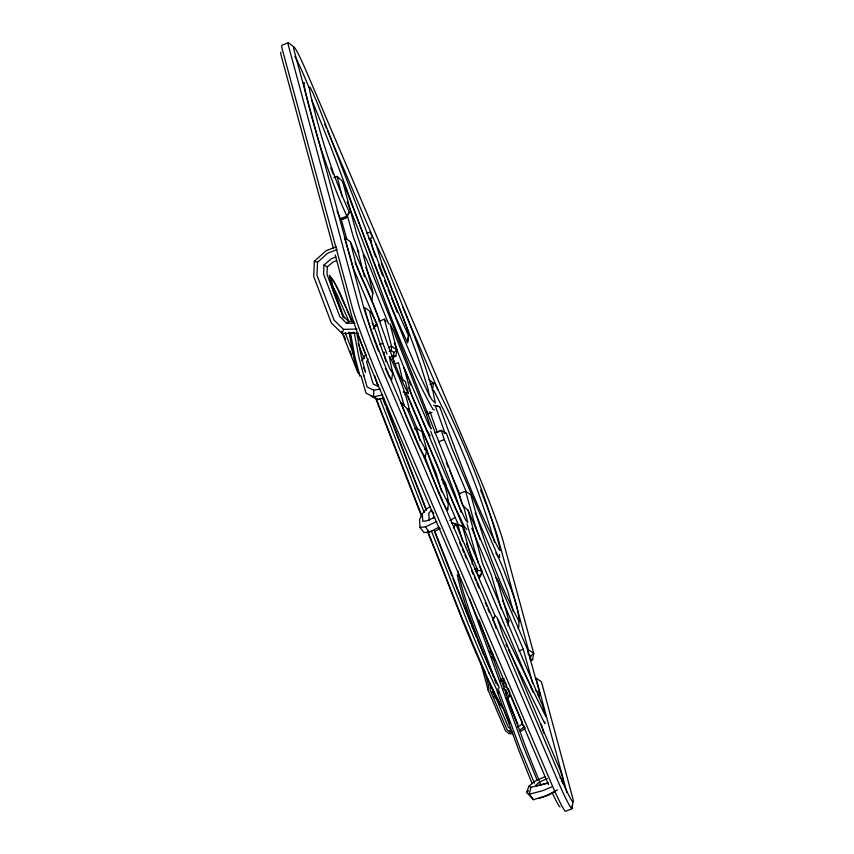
<?xml version="1.0" encoding="UTF-8"?>
<svg xmlns="http://www.w3.org/2000/svg" width="854" height="854" viewBox="0 0 854 854"><rect width="100%" height="100%" fill="white"/><g stroke="black" fill="none" stroke-linecap="round" stroke-linejoin="round"><path stroke-width="1.28" d="M462.59 505.483L468.045 510.18L482.478 563.298L542.471 705.329L545.877 716.645L496.686 616.769L503.241 635.888L560.438 770.778L563.245 779.905L562.583 783.662M363.58 374.799L367.135 386.947L373.774 390.246L373.614 396.843L377.66 399.362L383.852 397.985M336.647 260.598L333.241 261.9L327.285 266.822L327.007 274.54L342.945 315.873L348.656 321.446L353.802 321.382M336.433 246.71L326.1 250.745L314.379 261.217L313.728 276.504L331.341 322.929L342.166 333.551L358.136 333.145M335.921 256.99L331.128 258.858L323.986 265.071L323.591 274.241L339.849 316.61L346.713 323.346L354.944 323.175M337.138 249.517L327.552 253.286L317.549 262.295L316.962 275.244L334.063 320.111L343.511 329.377L356.993 329.036M482.894 495.854A52.606 2.882 68.4 0 1 497.263 535.543L528.38 649.755L528.178 654.175L530.857 656.011L530.302 659.139L532.618 659.683L533.729 653.438L502.504 538.831A58.702 3.224 68.4 0 0 479.66 477.685L305.508 69.387A58.702 3.224 68.4 0 0 293.936 49.852L364.423 310.055A58.702 3.224 68.4 0 0 387.268 371.202L561.42 779.51A58.702 3.224 68.4 0 0 572.991 799.034L541.404 681.748L536.045 678.033L566.832 792.352M391.292 356.524L393.448 355.67L393.993 352.531L391.313 350.674L391.527 346.265L384.396 319.182L379.016 321.317M505.942 690.053L505.781 692.583L506.71 694.761L507.062 692.69L505.942 690.053L503.284 688.602M512.795 733.778A16.439 14.742 -15.2 0 1 509.005 733.586L505.376 730.554L488.189 690.267L488.552 685.655L484.41 670.369M490.345 686.296L490.057 689.925L506.956 729.529L509.806 731.921A14.23 12.767 -15.2 0 0 512.453 732.081M517.673 727.074L521.879 724.267L522.082 721.726L510.681 695.017M506.796 698.604L508.738 697.088L508.931 694.878M363.526 358.691L363.836 356.417L366.099 355.018L356.908 332.537M392.552 357.538L395.786 356.267L396.886 349.991L389.958 323.741L393.683 331.235L425.932 413.144L431.163 428.932L428.665 424.801L403.91 367.316L411.265 394.356L457.456 502.846L465.633 519.99L467.811 522.584L464.341 508.952L448.617 466.583L370.721 269.031L366.473 259.413L364.06 254.972L363.345 255.175L372.878 292.057L371.885 300.918L355.061 262.21M406.664 417.884L401.028 402.522L409.621 411.222C406.013 392.37 398.092 374.191 390.011 356.769L389.275 356.524L392.648 372.963L391.666 379.87L388.762 375.867L385.346 368.287M442.874 502.387L446.428 509.208L447.645 510.062C450.346 495.523 442.66 481.421 438.113 467.896L406.162 392.883L403.227 391.943M434.782 432.882L441.24 430.331L446.428 433.458L451.499 447.24L504.073 570.621C510.222 588.993 520.908 608.091 518.634 627.861L518.068 628.352M573.002 801.799L572.009 808.749L565.551 811.3A64.787 3.555 68.4 0 1 552.762 786.694L377.927 376.817A64.797 3.555 68.4 0 1 352.713 309.319L282.012 48.294A64.797 3.555 68.4 0 1 281.991 45.251L288.449 42.7L293.915 47.098M311.464 99.224L319.663 119.229C350.193 193.143 373.219 270.366 407.518 342.689L408.746 334.245L406.92 327.968L381.503 262.082L375.899 243.87L385.869 264.377L406.963 316.727A109.611 6.01 68.4 0 1 425.666 367.978L433.021 391.345L435.294 403.035L431.921 399.779L428.452 393.609L418.033 371.575A105.021 5.764 68.4 0 1 391.591 307.696L344.493 185.233L342.7 181.528L337.084 176.362L333.861 177.632M408.746 334.245L407.518 342.689M497.06 581.403L497.402 579.097L495.598 577.646M472.081 564.152L472.518 561.644L462.388 526.128L455.929 524.356L462.388 526.128M539.109 696.992L539.771 693.234L527.623 649.851L497.402 579.097M507.959 625.726L508.845 620.741L498.074 582.492L488.018 556.627L468.045 510.18M509.806 731.921L510.361 728.825L508.365 727.149L494.381 694.366M407.155 408.65L419.848 439.255L426.477 450.859L425.26 457.509L419.741 448.414M443.098 483.77L443.632 481.197L441.571 479.649M548.108 782.83L531.007 787.335L529.299 794.231L533.515 799.696L545.706 795.896L557.523 789.886M497.807 699.447L495.726 698.316L493.954 694.174L494.615 691.953M506.23 695.519L507.062 692.69M508.738 697.088L510.041 692.658M342.166 333.551L343.511 329.377M500.818 704.497L500.615 705.105C472.166 651.047 452.545 592.857 429.402 536.472L427.47 531.519M502.803 707.71L502.579 708.35L494.712 693.523L485.424 673.486M544.969 776.638L534.54 781.431L528.989 786.171L526.598 792.373L533.515 799.696M475.443 571.027L477.599 570.173L482.158 571.475L479.137 577.752L480.556 576.172L482.158 571.475L446.493 487.196L445.521 483.396L443.632 481.197M361.861 360.666L363.836 356.417M368.085 358.829L366.601 362.011L373.134 383.98L377.874 386.296M430.352 506.497L426.167 509.091L422.314 513.862L419.592 519.456L419.965 527.377L423.926 532.501L429.391 532.277L439.041 527.121M337.02 210.821L340.372 218.688L342.7 219.264L345.934 217.983L349.371 212.294C332.259 174.59 320.186 134.953 310.546 94.741L309.18 87.257L310.045 87.247L312.799 92.595L317.293 103.024L394.324 303.864L408.532 335.665M349.371 212.294L345.934 217.983M492.929 619.748L495.096 615.98L455.908 524.11L451.979 522.808M371.586 332.419L364.509 307.984L365.95 308.294L371.319 312.607L376.742 324.061L373.241 328.95M453.367 527.953L455.908 524.11L451.617 522.894M492.566 619.833L495.096 615.98M404.881 394.794L406.162 392.883L404.006 392.274M432.572 518.506L434.387 516.563M346.713 323.346L348.656 321.446M363.857 375.92L358.936 357.506L354.132 332.206L350.492 333.007L349.403 334.042L353.684 357.143L357.89 372.867L341.632 331.448M376.742 324.061L373.774 326.847L372.109 322.823M506.934 622.47L508.845 620.741L505.643 618.531M530.857 656.011L533.729 653.438L528.38 649.755M537.849 694.942L539.771 693.234L535.49 690.267M561.324 781.613L563.245 779.905L560.032 777.684M393.993 352.531L396.886 349.991L391.527 346.265L388.292 347.546M519.616 621.007L519.115 621.445C498.085 581.51 482.318 538.575 470.917 494.882L465.569 491.21L459.11 493.761L461.907 503.999M547.361 778.464L539.354 782.168L535.714 785.264L536.942 785.904L547.958 783.139M528.615 790.729L526.598 792.373L529.299 794.231L542.802 790.655L551.897 786.812M449.973 520.566L454.371 517.855M434.825 531.423L440.28 528.338M554.972 791.658L547.969 795.384L539.45 798.266M500.732 681.161L504.746 680.606A14.23 12.767 -15.2 0 0 500.764 680.542M419.965 527.377L425.409 526.918L436.682 521.506M434.611 517.428L426.979 520.791L422.805 521.292L422.314 513.862M340.372 218.688L346.831 216.137C328.737 175.903 315.297 133.822 305.156 90.908L303.693 82.934L304.686 82.923M374.169 326.698L377.393 325.417L353.673 269.117L344.429 237.412L350.375 241.735L372.878 293.659M379.592 344.6L382.816 343.329L377.393 325.417M389.157 351.528L391.313 350.674M395.253 363.964L398.476 362.694L402.842 380.788M414.489 428.889L416.635 428.035L421.993 431.74C427.971 456.1 436.245 480.001 447.581 502.408L448.628 503.134M438.892 441.689L444.272 439.554L441.24 430.331M474.771 569.191L476.916 568.337L477.664 574.806L480.065 575.617M518.954 650.919L523.267 649.221L502.398 600.01M530.473 660.537L532.618 659.683M366.686 233.366L370.124 232.042L372.451 237.529L368.779 238.928M436.672 432.508L439.981 431.27M430.042 384.46L433.469 383.222L434.835 383.489C461.512 436.426 485.83 493.057 500.572 550.488L499.43 550.125C474.909 504.533 457.349 455.363 439.714 406.76L435.156 405.479L445.105 433.448M427.288 414.073L432.06 412.418M382.709 394.847L373.614 396.843L365.982 393.139L361.028 375.696M373.774 390.246L379.987 388.944M350.375 241.735L355.926 263.79L360.505 275.831C379.71 313.194 388.41 354.378 407.337 391.847L408.49 393.673L405.426 381.621L401.124 378.557M443.995 433.085L446.428 433.458M433.651 405.17L439.714 406.76M393.448 355.67L395.786 356.267M340.735 218.613L342.7 219.264M384.674 352.467L383.777 352.179L385.794 361.637M314.379 261.217L317.549 262.295M434.312 409.941L433.085 409.493C396.267 344.354 376.326 270.718 347.119 202.142M426.616 412.044L427.854 412.493M430.235 435.85L426.765 430.128L408.554 387.599M371.074 396.181L377.66 399.362M323.986 265.071L327.285 266.822M507.233 687.94L504.116 686.242L503.668 682.549M528.989 786.171L531.007 787.335M392.648 372.963L390.331 369.835L383.745 354.442L371.671 319.759A57.73 3.17 68.4 0 1 371.319 312.607M332.505 279.311L331.299 278.479L332.452 285.151L344.183 318.019M424.374 449.225L426.477 450.859M428.932 379.614L433.469 383.222L432.434 390.097L433.757 390.363C458.801 438.828 479.137 490.207 494.754 542.503M503.508 681.204L505.504 682.88L506.539 685.303M521.879 724.267L524.207 726.231A14.23 12.767 -15.2 0 1 519.467 730.213M489.555 651.367L493.036 655.189L494.53 660.238L491.296 656.63M466.85 529.565L464.405 526.651L455.203 507.361L407.838 396.042M494.124 696.277L495.726 698.316M371.586 240.999L370.401 239.419L373.134 250.147M425.409 526.918L429.391 532.277M433.747 513.425L431.43 510.18L428.729 513.435L429.348 520.364M492.117 691.559L493.954 694.174M384.396 319.182L386.019 321.531M495.8 553.093L498.362 556.989L499.579 557.384L499.473 554.427M539.354 782.168L541.319 785.146M331.79 284.531L336.807 294.022L349.158 321.926M534.38 783.171L519.926 748.136L497.903 688.356M537.315 780.609L523.449 746.738L469.54 598.611M333.177 280.272L337.373 288.535M338.045 178.315L337.084 176.362L342.208 196.708M506.016 644.471L507.169 646.862M508.333 649.243L544.884 723.701L544.863 721.94M499.344 687.993L491.263 670.486M495.139 679.859L497.775 685.388M498.384 693.267L488.968 672.963M417.958 444.592L419.293 447.453M337.928 289.741L345.977 307.782M490.004 668.533L494.626 678.727M365.779 267.451L388.527 323.805M381.354 263.715L383.371 268.305M437.6 490.356L442.351 501.181M484.826 656.673L489.491 667.348M416.165 440.472L417.51 443.557M351.624 319.844C344.397 305.038 339.657 288.15 329.356 275.212C331.256 289.912 338.803 303.522 343.212 317.613M347.023 310.173L352.147 322.129M309.052 87.503L303.309 74.02A52.596 2.882 68.4 0 0 294.801 56.375M324.733 124.246L326.292 127.929M327.338 130.374L376.465 245.536M402.586 306.789L438.123 390.086M466.316 491.829L444.272 439.554M475.155 512.571L501.159 573.589L507.532 590.658A318.211 17.464 68.4 0 1 513.169 611.517M446.343 462.654L448.425 467.533M449.46 469.978L459.858 494.381M471.814 528.348L491.285 574.934L501.426 609.489M533.013 692.306L479.329 565.668M408.778 408.831L417.563 429.445M426.349 450.069L436.255 473.5L441.689 491.829M447.101 498.405L458.609 525.391M466.455 543.795L476.916 568.337M459.644 542.653L461.213 546.325M462.26 548.78L463.818 552.453M464.864 554.897L466.433 558.58M471.664 570.824L473.223 574.507M474.269 576.952L475.838 580.624M476.884 583.079L478.977 587.979M485.243 602.678L486.812 606.351M487.858 608.806L489.427 612.478M508.279 688.516L509.603 691.623M548.492 784.612L374.34 376.315A58.702 3.224 68.4 0 1 351.496 315.169L335.184 254.919M506.689 697.43L517.791 724.341L509.283 704.39M502.632 707.016L509.646 723.455M491.797 688.303L493.345 691.943M539.109 780.535L526.16 748.339L479.201 620.175M477.674 639.827L484.314 655.488M532.074 783.47L519.115 751.146L497.092 691.345M407.177 419.079L415.727 439.436M383.862 269.49L389.317 282.567A99.288 5.444 68.4 0 1 403.056 317.197A103.537 5.679 68.4 0 1 420.723 365.597L427.683 387.716L429.605 396.48M469.22 619.396L470.703 623.004M471.696 625.406L476.649 637.415M392.05 370.23L399.523 389.872L404.198 405.479M357.623 335.302L359.118 338.985M358.093 343.511L364.274 358.851M437.131 489.193L424.619 456.1M469.369 618.702L434.814 531.273M468.729 618.2L452.908 578.5M466.69 620.25L431.43 530.996M463.37 621.296L427.758 531.124M384.588 280.592L387.022 286.709M387.994 289.154L390.427 295.26M391.399 297.704L395.295 307.483M371.938 300.629L380.126 321.424M363.58 367.54L364.882 370.807M382.816 343.329L387.033 354.015M354.111 355.499L345.165 332.676M430.694 431.206L454.926 493.943L461.213 512.549M394.27 343.116L408.34 378.856M409.312 381.322L410.774 385.015M392.178 356.758L394.601 362.918M376.593 381.706L378.471 386.499M451.947 576.034L434.046 530.43M350.108 351.186L351.496 354.73M357.869 370.988L359.993 376.112L355.179 358.072L350.492 333.007M382.731 397.334L426.616 510.19M382.923 398.946L385.325 405.148M386.296 407.636L425.367 508.098M379.827 398.306L424.192 512.4M376.155 398.423L421.972 516.243M375.856 398.797L421.684 516.627M348.774 332.046L350.642 336.86M344.045 335.633L345.443 339.23M378.557 265.028L382.645 275.703M395.744 308.646L397.078 312.148M330.765 167.875L333.135 174.099M376.059 344.952L378.354 351.005M493.783 677.147C481.976 641.792 465.75 607.407 457.851 570.91M494.69 679.635L496.067 683.371M483.332 653.972C474.418 627.669 462.793 601.889 457.242 574.635M437.365 432.508L429.904 411.543M493.164 620.047L496.227 628.469M373.54 251.279L375.568 256.947M363.932 255.506L356.598 233.665L342.7 181.528M358.872 252.784L353.204 236.409L347.098 214.696M458.022 525.338L462.644 541.34M371.981 333.551L375.6 343.746M480.097 539.643L474.194 522.104L465.569 491.21M478.4 563.384L467.042 523.95M523.267 649.221L532.704 683.232M346.745 238.96L340.992 218.528M365.629 372.483L361.189 356.001L356.673 332.43M374.714 375.792L377.703 385.816M480.599 662.245L488.189 690.267M416.635 428.035L420.04 440.547M333.444 248.514L281.009 54.966A58.702 3.224 68.4 0 1 280.998 52.201M541.34 724.256L543.763 733.255M364.412 276.739L357.858 250.862M447.357 507.884L447.645 510.062M525.221 727.821A16.439 14.742 -15.2 0 1 520.289 731.697M488.552 685.655A16.439 14.742 -15.2 0 1 490.185 683.798M500.497 678.866A16.439 14.742 -15.2 0 1 504.308 678.791M480.556 489.972A52.606 2.882 68.4 0 1 482.435 494.69M571.999 805.706A64.787 3.555 68.4 0 1 559.221 784.143L384.396 374.265A64.797 3.555 68.4 0 1 359.182 306.757L288.471 45.742A64.797 3.555 68.4 0 1 288.449 42.7M560.085 806.902A58.702 3.224 68.4 0 1 552.495 793.451M402.127 404.561A44.525 2.445 68.4 0 1 401.028 402.522M484.891 671.767A139.362 7.398 68.4 0 1 463.306 620.634M489.064 673.251A140.718 7.761 68.4 0 1 466.7 620.367M491.861 672.44A138.273 7.878 68.5 0 1 469.433 619.47"/></g></svg>
